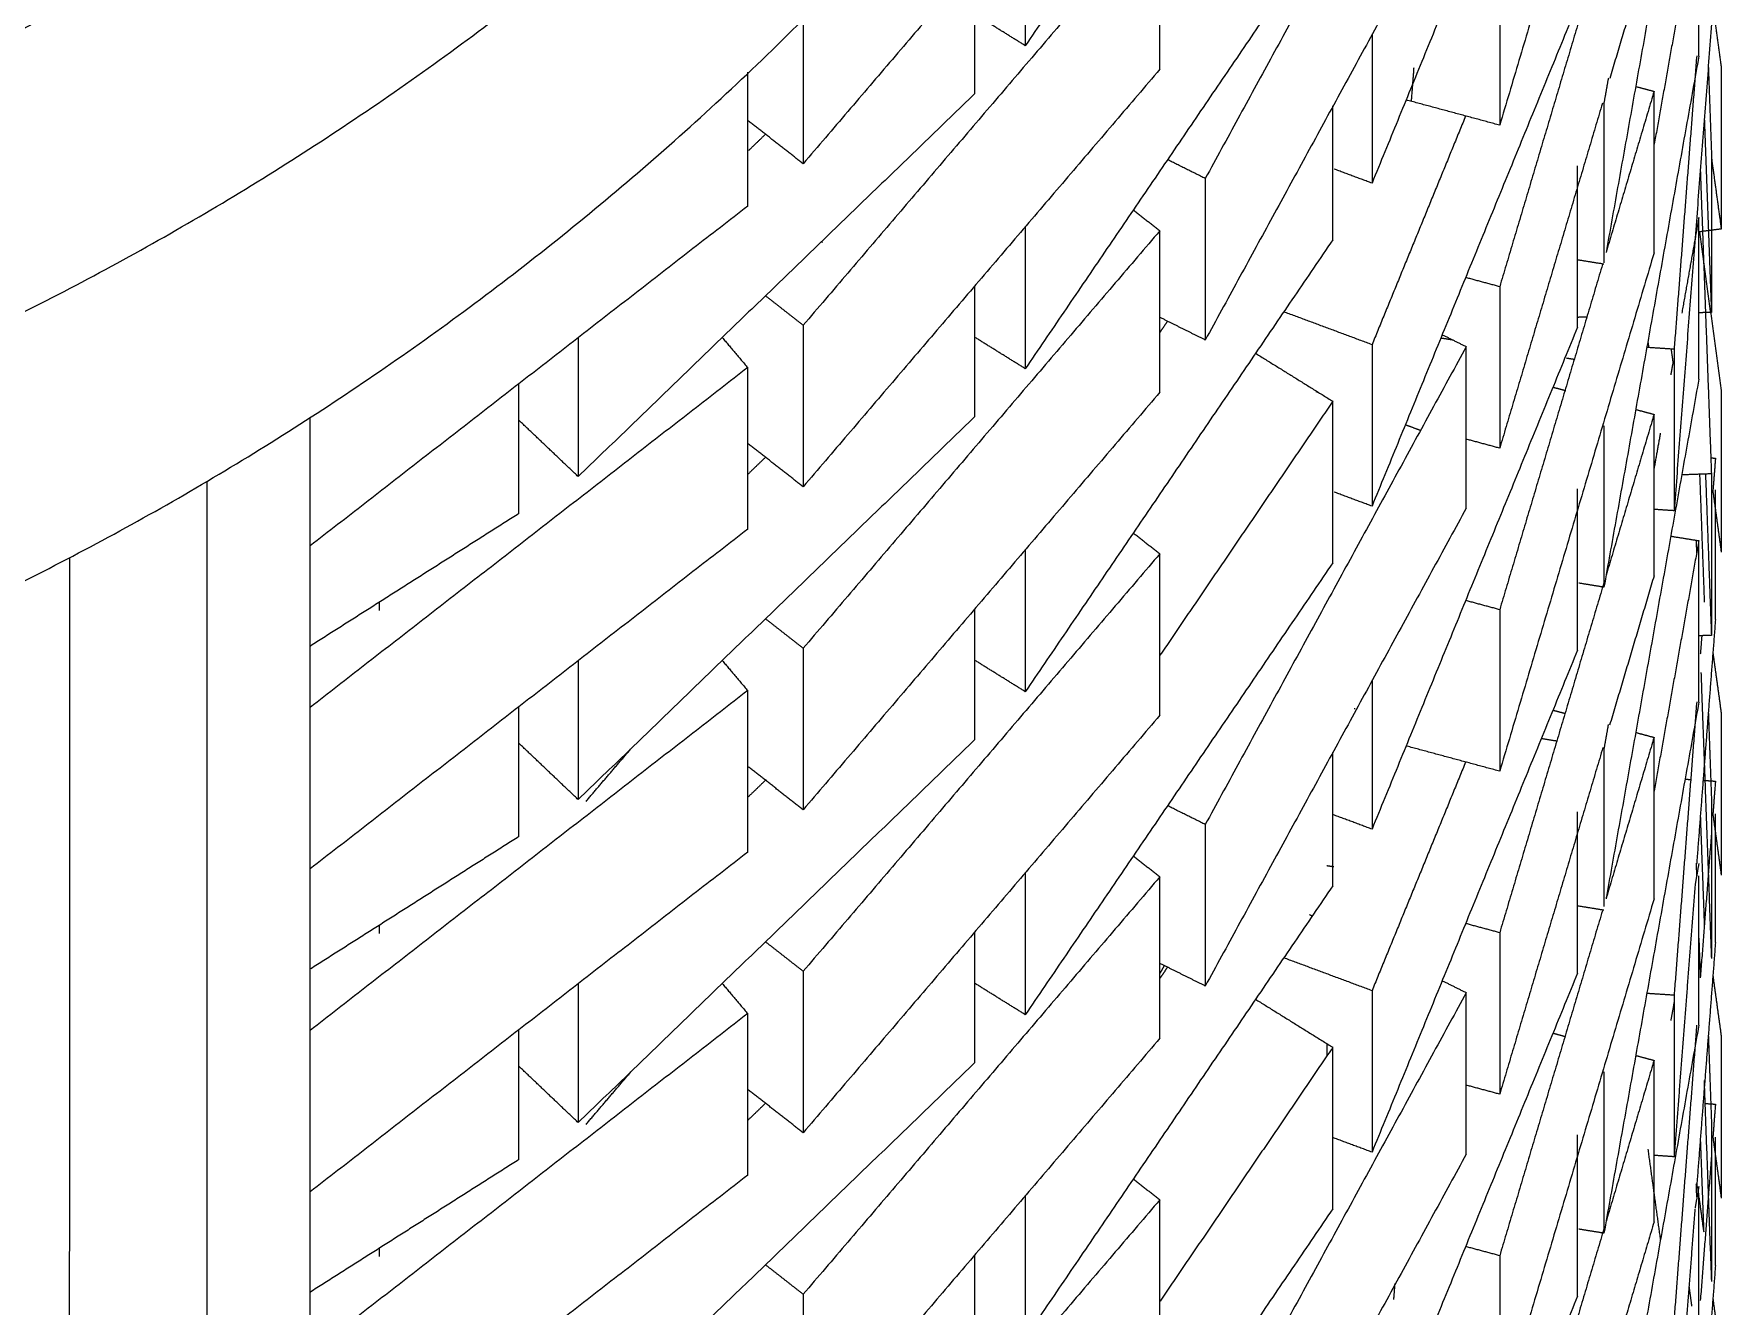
# Model space of a CAD drawing. Header units: centimetres. Extents: x 0 to 19.8, y 0 to 41.5.
# Drawn here: x 18.328 to 18.955, y 13.803 to 14.276 of the extents above; entities that cross this region are included whole.
import ezdxf

# ---------------------------------------------------------------- set-up
doc = ezdxf.new("R2010")
doc.units = ezdxf.units.CM
doc.layers.add('Make2D$Visible$Curves', color=7, linetype='Continuous', true_color=0x000000)

msp = doc.modelspace()

# ---------------------------------------------------------------- linework, layer by layer
at = {"layer": 'Make2D$Visible$Curves', "color": 18, "lineweight": -3, "true_color": 0x000000}
for points, weights, knots in [([(17.09989, 14.32314), (17.62142, 13.87595), (18.25532, 14.14081), (18.94033, 14.42702), (18.94033, 15.16942)], [0.973011863459, 0.839756556667, 1, 0.829045525154, 0.992137350088], [-3.101047, -3.101047, -3.101047, -1.874818, -1.874818, -0.566626, -0.566626, -0.566626]), ([(18.84735, 15.16942), (18.84735, 14.46471), (18.18864, 14.2143), (17.58784, 13.9859), (17.12182, 14.42856)], [0.996320993359, 0.821693940709, 1, 0.834780475099, 0.972589075988], [4.970734, 4.970734, 4.970734, 6.316022, 6.316022, 7.562575, 7.562575, 7.562575]), ([(17.09021, 14.23153), (17.61324, 13.77252), (18.25532, 14.0408), (18.94033, 14.32702), (18.94033, 15.06941)], [0.975929709242, 0.838022816373, 1, 0.829045525154, 0.992137350088], [-3.114314, -3.114314, -3.114314, -1.874818, -1.874818, -0.566626, -0.566626, -0.566626])]:
    msp.add_rational_spline(points, weights, degree=2, knots=knots, dxfattribs=at)
for points, degree in [([(18.81044, 14.43924), (18.75334, 14.35529), (18.69625, 14.27134)], 2), ([(18.92974, 14.43437), (18.90108, 14.33809), (18.87242, 14.24181)], 2), ([(18.90131, 14.40675), (18.86316, 14.31351), (18.82501, 14.22027)], 2), ([(18.86, 14.39954), (18.81155, 14.31077), (18.76309, 14.222)], 2), ([(18.74623, 14.38259), (18.68, 14.30503), (18.61377, 14.22747)], 2), ([(18.94637, 14.38746), (18.92914, 14.291), (18.91192, 14.19454)], 2), ([(18.86, 14.33954), (18.81155, 14.25077), (18.76309, 14.162)], 2), ([(18.94637, 14.32746), (18.93809, 14.28112), (18.92982, 14.23477)], 2), ([(18.94637, 14.26746), (18.94637, 14.29746), (18.94637, 14.32746)], 2), ([(18.74623, 14.32259), (18.68, 14.24503), (18.61377, 14.16747)], 2), ([(18.69625, 14.32406), (18.69625, 14.2977), (18.69625, 14.27134)], 2), ([(18.81044, 14.31924), (18.75334, 14.23529), (18.69625, 14.15134)], 2), ([(18.74623, 14.26259), (18.74623, 14.29259), (18.74623, 14.32259)], 2), ([(18.92974, 14.31437), (18.92153, 14.28677), (18.91331, 14.25917)], 2), ([(18.91055, 14.30989), (18.89148, 14.24585), (18.87242, 14.18181)], 2), ([(18.67753, 14.25356), (18.67753, 14.27785), (18.67753, 14.30214)], 2), ([(18.87242, 14.30181), (18.87242, 14.27181), (18.87242, 14.24181)], 2), ([(18.95254, 14.29811), (18.94486, 14.19834), (18.93719, 14.09857)], 2), ([(18.95072, 14.29213), (18.95271, 14.27768), (18.9547, 14.26323)], 2), ([(18.69625, 14.27134), (18.68689, 14.27716), (18.67753, 14.28299)], 2), ([(18.90131, 14.28675), (18.86316, 14.19351), (18.82501, 14.10027)], 2), ([(18.61377, 14.2811), (18.61377, 14.25429), (18.61377, 14.22747)], 2), ([(18.82501, 14.27546), (18.82501, 14.24786), (18.82501, 14.22027)], 2), ([(18.83966, 14.25064), (18.84014, 14.25697), (18.84063, 14.2633)], 2), ([(18.94637, 14.26746), (18.92875, 14.16882), (18.91114, 14.07017)], 2), ([(18.94557, 14.26752), (18.94138, 14.21305), (18.93719, 14.15857)], 2), ([(18.94989, 14.26366), (18.95046, 14.24797), (18.95103, 14.23228)], 2), ([(18.9547, 14.26323), (18.9547, 14.23323), (18.9547, 14.20323)], 2), ([(18.59316, 14.21174), (18.59316, 14.2366), (18.59316, 14.26147)], 2), ([(18.74623, 14.26259), (18.68, 14.18503), (18.61377, 14.10747)], 2), ([(18.91277, 14.25933), (18.91196, 14.25475), (18.91114, 14.25017)], 2), ([(18.67753, 14.25356), (18.60388, 14.18241), (18.53022, 14.11126)], 2), ([(18.87242, 14.24181), (18.85504, 14.2465), (18.83766, 14.25118)], 2), ([(18.92974, 14.25437), (18.92084, 14.22445), (18.91193, 14.19452)], 2), ([(18.9231, 14.25616), (18.92642, 14.25527), (18.92974, 14.25437)], 2), ([(18.92974, 14.19437), (18.92974, 14.22437), (18.92974, 14.25437)], 2), ([(18.81044, 14.19924), (18.81044, 14.22413), (18.81044, 14.24902)], 2), ([(18.85977, 14.24522), (18.84239, 14.20274), (18.82501, 14.16027)], 2), ([(18.91056, 14.24993), (18.89149, 14.18587), (18.87242, 14.12181)], 2), ([(18.91114, 14.25017), (18.91114, 14.22045), (18.91114, 14.19073)], 2), ([(18.9484, 14.24433), (18.94972, 14.2083), (18.95103, 14.17228)], 2), ([(18.61377, 14.22747), (18.60347, 14.23554), (18.59316, 14.24361)], 2), ([(18.59976, 14.23844), (18.59663, 14.23541), (18.5935, 14.23239)], 2), ([(18.95103, 14.23228), (18.95103, 14.20228), (18.95103, 14.17228)], 2), ([(18.76309, 14.222), (18.75608, 14.22549), (18.74906, 14.22899)], 2), ([(18.82501, 14.22027), (18.81799, 14.22288), (18.81096, 14.2255)], 2), ([(18.90131, 14.16675), (18.90131, 14.19675), (18.90131, 14.22675)], 2), ([(18.95103, 14.22987), (18.95287, 14.21655), (18.9547, 14.20323)], 2), ([(18.76309, 14.222), (18.76309, 14.192), (18.76309, 14.162)], 2), ([(18.94691, 14.225), (18.94897, 14.16864), (18.95103, 14.11228)], 2), ([(18.59316, 14.21174), (18.51193, 14.14863), (18.43069, 14.08551)], 2), ([(18.73636, 14.21032), (18.74129, 14.20645), (18.74623, 14.20259)], 2), ([(18.94637, 14.20746), (18.9432, 14.18971), (18.94003, 14.17197)], 2), ([(18.94637, 14.14746), (18.94637, 14.17746), (18.94637, 14.20746)], 2), ([(18.74623, 14.20259), (18.68, 14.12503), (18.61377, 14.04747)], 2), ([(18.69625, 14.20423), (18.69625, 14.17809), (18.69625, 14.15196)], 2), ([(18.74623, 14.14259), (18.74623, 14.17259), (18.74623, 14.20259)], 2), ([(18.9547, 14.20323), (18.95065, 14.20271), (18.94659, 14.20218)], 2), ([(18.94659, 14.20218), (18.95064, 14.17271), (18.9547, 14.14323)], 2), ([(18.62097, 14.19818), (18.62073, 14.19833), (18.6205, 14.19847)], 2), ([(18.81044, 14.19924), (18.75334, 14.11529), (18.69625, 14.03134)], 2), ([(18.92974, 14.19437), (18.90108, 14.09809), (18.87242, 14.00181)], 2), ([(18.91061, 14.1901), (18.89151, 14.12595), (18.87242, 14.06181)], 2), ([(18.91114, 14.19017), (18.90628, 14.19095), (18.90142, 14.19173)], 2), ([(18.67753, 14.13356), (18.67753, 14.15785), (18.67753, 14.18214)], 2), ([(18.87242, 14.18181), (18.86609, 14.18351), (18.85977, 14.18522)], 2), ([(18.87242, 14.18181), (18.87242, 14.15181), (18.87242, 14.12181)], 2), ([(18.61377, 14.16747), (18.60677, 14.17295), (18.59976, 14.17844)], 2), ([(18.74911, 14.16906), (18.74767, 14.16694), (18.74623, 14.16482)], 2), ([(18.76309, 14.162), (18.75472, 14.16617), (18.74635, 14.17034)], 2), ([(18.82501, 14.16027), (18.80862, 14.16637), (18.79224, 14.17247)], 2), ([(18.90479, 14.17054), (18.90305, 14.17048), (18.90132, 14.17041)], 2), ([(18.95103, 14.17228), (18.9488, 14.1722), (18.94656, 14.17211)], 2), ([(18.53022, 14.16284), (18.53022, 14.13705), (18.53022, 14.11126)], 2), ([(18.58371, 14.16293), (18.58844, 14.15733), (18.59316, 14.15174)], 2), ([(18.61377, 14.16747), (18.61377, 14.13747), (18.61377, 14.10747)], 2), ([(18.69625, 14.15134), (18.68689, 14.15716), (18.67753, 14.16299)], 2), ([(18.90131, 14.16675), (18.86316, 14.07351), (18.82501, 13.98027)], 2), ([(18.85059, 14.16279), (18.85278, 14.16244), (18.85496, 14.16209)], 2), ([(18.85108, 14.16399), (18.85554, 14.16177), (18.86, 14.15954)], 2), ([(18.86, 14.15954), (18.81155, 14.07077), (18.76309, 13.982)], 2), ([(18.782, 14.15693), (18.79622, 14.14808), (18.81044, 14.13924)], 2), ([(18.82501, 14.16027), (18.82501, 14.13027), (18.82501, 14.10027)], 2), ([(18.86, 14.09954), (18.86, 14.12954), (18.86, 14.15954)], 2), ([(18.93719, 14.15857), (18.93215, 14.1589), (18.92712, 14.15924)], 2), ([(18.92743, 14.16143), (18.92758, 14.16031), (18.92774, 14.1592)], 2), ([(18.93607, 14.15864), (18.93641, 14.15614), (18.93676, 14.15363)], 2), ([(18.93719, 14.15857), (18.93719, 14.12857), (18.93719, 14.09857)], 2), ([(18.59316, 14.15174), (18.51193, 14.08863), (18.43069, 14.02551)], 2), ([(18.59316, 14.09174), (18.59316, 14.12174), (18.59316, 14.15174)], 2), ([(18.89726, 14.15532), (18.8987, 14.15509), (18.90015, 14.15486)], 2), ([(18.93676, 14.15363), (18.93635, 14.15135), (18.93594, 14.14908)], 2), ([(18.50814, 14.09749), (18.50814, 14.12159), (18.50814, 14.14569)], 2), ([(18.89221, 14.14449), (18.89458, 14.14385), (18.89695, 14.14321)], 2), ([(18.94637, 14.14746), (18.92913, 14.05095), (18.9119, 13.95443)], 2), ([(18.74623, 14.14259), (18.68, 14.06503), (18.61377, 13.98747)], 2), ([(18.81044, 14.13924), (18.77835, 14.09206), (18.74627, 14.04488)], 2), ([(18.80417, 14.14292), (18.8046, 14.14276), (18.80502, 14.1426)], 2), ([(18.81044, 14.07924), (18.81044, 14.10924), (18.81044, 14.13924)], 2), ([(18.9547, 14.14323), (18.9547, 14.11323), (18.9547, 14.08323)], 2), ([(18.43069, 12.40551), (18.43069, 13.26934), (18.43069, 14.13317)], 2), ([(18.53022, 14.11126), (18.51918, 14.12175), (18.50814, 14.13225)], 2), ([(18.67753, 14.13356), (18.60388, 14.06241), (18.53022, 13.99126)], 2), ([(18.92974, 14.13437), (18.92083, 14.10444), (18.91192, 14.07451)], 2), ([(18.92293, 14.13621), (18.92634, 14.13529), (18.92974, 14.13437)], 2), ([(18.92974, 14.07437), (18.92974, 14.10437), (18.92974, 14.13437)], 2), ([(18.83742, 14.13054), (18.84023, 14.1295), (18.84303, 14.12845)], 2), ([(18.87242, 14.12181), (18.86621, 14.12348), (18.86, 14.12516)], 2), ([(18.91114, 14.13017), (18.91114, 14.10017), (18.91114, 14.07017)], 2), ([(18.93207, 14.12736), (18.93091, 14.1209), (18.92976, 14.11444)], 2), ([(18.61377, 14.10747), (18.60347, 14.11554), (18.59316, 14.12361)], 2), ([(18.59976, 14.11844), (18.59647, 14.11525), (18.59317, 14.11207)], 2), ([(18.95114, 14.1182), (18.95184, 14.11816), (18.95254, 14.11811)], 2), ([(18.95254, 14.11811), (18.95208, 14.11221), (18.95163, 14.1063)], 2), ([(18.39249, 12.37325), (18.39249, 13.24141), (18.39249, 14.10956)], 2), ([(18.90131, 14.04675), (18.90131, 14.07675), (18.90131, 14.10675)], 2), ([(18.95103, 14.11228), (18.94554, 14.11208), (18.94006, 14.11187)], 2), ([(18.94665, 14.11212), (18.94752, 14.08833), (18.94839, 14.06455)], 2), ([(18.94884, 14.11231), (18.94994, 14.0823), (18.95103, 14.05228)], 2), ([(18.95103, 14.11228), (18.95103, 14.08228), (18.95103, 14.05228)], 2), ([(18.95153, 14.10623), (18.95312, 14.09473), (18.9547, 14.08323)], 2), ([(18.95254, 14.05811), (18.95254, 14.08221), (18.95254, 14.1063)], 2), ([(18.82501, 14.10027), (18.81799, 14.10288), (18.81096, 14.1055)], 2), ([(18.50814, 14.09749), (18.46947, 14.07291), (18.4308, 14.04832)], 2), ([(18.86, 14.09954), (18.81155, 14.01077), (18.76309, 13.922)], 2), ([(18.93719, 14.09857), (18.93359, 14.09881), (18.93, 14.09905)], 2), ([(18.59316, 14.09174), (18.51193, 14.02863), (18.43069, 13.96551)], 2), ([(18.73641, 14.09028), (18.74132, 14.08644), (18.74623, 14.08259)], 2), ([(18.94637, 14.08746), (18.93806, 14.04091), (18.92974, 13.99436)], 2), ([(18.93596, 14.08913), (18.94117, 14.08829), (18.94637, 14.08746)], 2), ([(18.94535, 14.08762), (18.94544, 14.08519), (18.94553, 14.08276)], 2), ([(18.94637, 14.02746), (18.94637, 14.05746), (18.94637, 14.08746)], 2), ([(18.3413, 14.08111), (18.3412, 13.51729), (18.34109, 12.95347), (18.34099, 12.38965)], 3), ([(18.74623, 14.08259), (18.68, 14.00503), (18.61377, 13.92747)], 2), ([(18.69625, 14.08406), (18.69625, 14.0577), (18.69625, 14.03134)], 2), ([(18.74623, 14.02259), (18.74623, 14.05259), (18.74623, 14.08259)], 2), ([(18.81044, 14.07924), (18.75334, 13.99529), (18.69625, 13.91134)], 2), ([(18.91114, 14.07187), (18.89178, 14.00684), (18.87242, 13.94181)], 2), ([(18.91114, 14.07017), (18.90646, 14.07092), (18.90179, 14.07167)], 2), ([(18.92974, 14.07437), (18.9215, 14.04667), (18.91325, 14.01897)], 2), ([(18.45629, 14.06453), (18.45629, 14.06303), (18.45629, 14.06154)], 2), ([(18.87242, 14.06181), (18.86617, 14.06349), (18.85993, 14.06518)], 2), ([(18.61377, 14.04747), (18.60677, 14.05295), (18.59976, 14.05844)], 2), ([(18.67753, 14.01356), (18.67753, 14.03785), (18.67753, 14.06214)], 2), ([(18.87242, 14.06181), (18.87242, 14.03181), (18.87242, 14.00181)], 2), ([(18.95254, 14.05811), (18.94905, 14.01282), (18.94557, 13.96752)], 2), ([(18.95103, 14.05228), (18.9487, 14.05219), (18.94637, 14.05211)], 2), ([(18.94746, 14.05215), (18.9472, 14.04871), (18.94693, 14.04527)], 2), ([(18.61377, 14.04747), (18.61377, 14.01747), (18.61377, 13.98747)], 2), ([(18.90131, 14.04675), (18.86316, 13.95351), (18.82501, 13.86027)], 2), ([(18.95156, 14.04605), (18.95313, 14.03464), (18.9547, 14.02323)], 2), ([(18.53022, 14.04284), (18.53022, 14.01705), (18.53022, 13.99126)], 2), ([(18.58371, 14.04293), (18.58844, 14.03733), (18.59316, 14.03174)], 2), ([(18.69625, 14.03134), (18.68689, 14.03716), (18.67753, 14.04299)], 2), ([(18.94715, 14.03845), (18.94909, 13.98537), (18.95103, 13.93228)], 2), ([(18.59316, 14.03174), (18.51193, 13.96863), (18.43069, 13.90551)], 2), ([(18.59316, 13.97174), (18.59316, 14.00174), (18.59316, 14.03174)], 2), ([(18.82501, 14.03544), (18.82501, 14.00785), (18.82501, 13.98027)], 2), ([(18.50814, 13.97749), (18.50814, 14.00159), (18.50814, 14.02569)], 2), ([(18.81869, 14.02497), (18.81855, 14.02499), (18.81841, 14.02501)], 2), ([(18.94637, 14.02746), (18.92875, 13.92882), (18.91114, 13.83017)], 2), ([(18.94557, 14.02752), (18.94138, 13.97305), (18.93719, 13.91857)], 2), ([(18.74623, 14.02259), (18.68, 13.94503), (18.61377, 13.86747)], 2), ([(18.89243, 14.02443), (18.89455, 14.02386), (18.89667, 14.02329)], 2), ([(18.91274, 14.01913), (18.91194, 14.01465), (18.91114, 14.01017)], 2), ([(18.94989, 14.02366), (18.95046, 14.00797), (18.95103, 13.99228)], 2), ([(18.9547, 14.02323), (18.9547, 13.99323), (18.9547, 13.96323)], 2), ([(18.53022, 13.99126), (18.51918, 14.00175), (18.50814, 14.01225)], 2), ([(18.67753, 14.01356), (18.60388, 13.94241), (18.53022, 13.87126)], 2), ([(18.8938, 14.01294), (18.89084, 14.01342), (18.88788, 14.01389)], 2), ([(18.92974, 14.01437), (18.92088, 13.98459), (18.91201, 13.95481)], 2), ([(18.92321, 14.01613), (18.92648, 14.01525), (18.92974, 14.01437)], 2), ([(18.92974, 13.95437), (18.92974, 13.98437), (18.92974, 14.01437)], 2), ([(18.53312, 13.99061), (18.54151, 14.00044), (18.54989, 14.01026)], 2), ([(18.81044, 13.95924), (18.81044, 13.98399), (18.81044, 14.00874)], 2), ([(18.87242, 14.00181), (18.85519, 14.00645), (18.83797, 14.0111)], 2), ([(18.91075, 14.01059), (18.89159, 13.9462), (18.87242, 13.88181)], 2), ([(18.91114, 14.01017), (18.91101, 14.01019), (18.91088, 14.01021)], 2), ([(18.91114, 14.01017), (18.91114, 13.98084), (18.91114, 13.95151)], 2), ([(18.61377, 13.98747), (18.60359, 13.99544), (18.59342, 14.00341)], 2), ([(18.85977, 14.00522), (18.84239, 13.96274), (18.82501, 13.92027)], 2), ([(18.60004, 13.9987), (18.59665, 13.99543), (18.59325, 13.99215)], 2), ([(18.94152, 13.99884), (18.94257, 13.99877), (18.94362, 13.9987)], 2), ([(18.94794, 13.99842), (18.95024, 13.99826), (18.95254, 13.99811)], 2), ([(18.95254, 13.99811), (18.95206, 13.99196), (18.95159, 13.98582)], 2), ([(18.76309, 13.982), (18.75608, 13.98549), (18.74906, 13.98899)], 2), ([(18.95103, 13.99228), (18.95103, 13.96228), (18.95103, 13.93228)], 2), ([(18.76309, 13.982), (18.76309, 13.952), (18.76309, 13.922)], 2), ([(18.82501, 13.98027), (18.81783, 13.98294), (18.81065, 13.98562)], 2), ([(18.90131, 13.92675), (18.90131, 13.95675), (18.90131, 13.98675)], 2), ([(18.94691, 13.985), (18.94766, 13.96466), (18.9484, 13.94433)], 2), ([(18.95153, 13.98623), (18.95312, 13.97473), (18.9547, 13.96323)], 2), ([(18.95254, 13.93811), (18.95254, 13.96204), (18.95254, 13.98598)], 2), ([(18.50814, 13.97749), (18.46956, 13.95296), (18.43097, 13.92843)], 2), ([(18.95103, 13.97857), (18.94897, 13.95178), (18.94691, 13.925)], 2), ([(18.59316, 13.97174), (18.51193, 13.90863), (18.43069, 13.84551)], 2), ([(18.73636, 13.97032), (18.74129, 13.96645), (18.74623, 13.96259)], 2), ([(18.74623, 13.96259), (18.68, 13.88503), (18.61377, 13.80747)], 2), ([(18.69625, 13.96406), (18.69625, 13.9377), (18.69625, 13.91134)], 2), ([(18.74623, 13.90259), (18.74623, 13.93259), (18.74623, 13.96259)], 2), ([(18.81082, 13.96623), (18.80954, 13.96643), (18.80827, 13.96663)], 2), ([(18.94637, 13.96746), (18.94566, 13.96349), (18.94495, 13.95952)], 2), ([(18.94535, 13.96758), (18.94544, 13.96525), (18.94553, 13.96291)], 2), ([(18.94637, 13.90746), (18.94637, 13.9352), (18.94637, 13.96294)], 2), ([(18.81044, 13.95924), (18.75334, 13.87529), (18.69625, 13.79134)], 2), ([(18.94495, 13.95952), (18.94107, 13.90905), (18.93719, 13.85857)], 2), ([(18.92974, 13.95437), (18.90108, 13.85809), (18.87242, 13.76181)], 2), ([(18.91057, 13.94996), (18.89149, 13.88589), (18.87242, 13.82181)], 2), ([(18.91114, 13.95017), (18.90623, 13.95095), (18.90133, 13.95174)], 2), ([(18.45629, 13.94433), (18.45629, 13.94294), (18.45629, 13.94154)], 2), ([(18.8018, 13.94855), (18.80231, 13.94829), (18.80282, 13.94804)], 2), ([(18.87242, 13.94181), (18.86622, 13.94348), (18.86003, 13.94515)], 2), ([(18.61377, 13.92747), (18.60677, 13.93295), (18.59976, 13.93844)], 2), ([(18.67753, 13.89356), (18.67753, 13.91785), (18.67753, 13.94214)], 2), ([(18.87242, 13.94181), (18.87242, 13.91181), (18.87242, 13.88181)], 2), ([(18.95254, 13.93811), (18.94905, 13.89282), (18.94557, 13.84752)], 2), ([(18.94637, 13.93982), (18.94664, 13.93241), (18.94691, 13.925)], 2), ([(18.82501, 13.92027), (18.80869, 13.92635), (18.79237, 13.93242)], 2), ([(18.61377, 13.92747), (18.61377, 13.89747), (18.61377, 13.86747)], 2), ([(18.76309, 13.922), (18.75466, 13.9262), (18.74623, 13.9304)], 2), ([(18.74906, 13.92899), (18.74767, 13.92694), (18.74628, 13.92489)], 2), ([(18.7465, 13.92699), (18.74721, 13.92829), (18.74792, 13.92959)], 2), ([(18.90131, 13.92675), (18.86316, 13.83351), (18.82501, 13.74027)], 2), ([(18.95159, 13.92582), (18.95314, 13.91453), (18.9547, 13.90323)], 2), ([(18.53022, 13.92284), (18.53022, 13.89705), (18.53022, 13.87126)], 2), ([(18.58371, 13.92293), (18.58844, 13.91733), (18.59316, 13.91174)], 2), ([(18.69625, 13.91134), (18.68689, 13.91716), (18.67753, 13.92299)], 2), ([(18.86, 13.91954), (18.81155, 13.83077), (18.76309, 13.742)], 2), ([(18.82501, 13.92027), (18.82501, 13.89027), (18.82501, 13.86027)], 2), ([(18.85108, 13.92399), (18.85554, 13.92177), (18.86, 13.91954)], 2), ([(18.86, 13.85954), (18.86, 13.88954), (18.86, 13.91954)], 2), ([(18.93719, 13.91857), (18.93212, 13.91891), (18.92705, 13.91924)], 2), ([(18.93719, 13.91857), (18.93719, 13.88857), (18.93719, 13.85857)], 2), ([(18.78176, 13.91708), (18.7961, 13.90816), (18.81044, 13.89924)], 2), ([(18.93722, 13.91621), (18.93659, 13.91267), (18.93595, 13.90913)], 2), ([(18.59316, 13.91174), (18.51193, 13.84863), (18.43069, 13.78551)], 2), ([(18.50814, 13.85749), (18.50814, 13.88159), (18.50814, 13.90569)], 2), ([(18.59316, 13.85174), (18.59316, 13.88174), (18.59316, 13.91174)], 2), ([(18.94637, 13.90746), (18.92877, 13.8089), (18.91117, 13.71034)], 2), ([(18.94556, 13.90743), (18.94137, 13.853), (18.93719, 13.79857)], 2), ([(18.74623, 13.90259), (18.68, 13.82503), (18.61377, 13.74747)], 2), ([(18.80827, 13.90058), (18.80827, 13.89832), (18.80827, 13.89605)], 2), ([(18.89221, 13.90449), (18.89447, 13.90388), (18.89674, 13.90327)], 2), ([(18.94989, 13.90366), (18.95046, 13.88797), (18.95103, 13.87228)], 2), ([(18.9547, 13.90323), (18.9547, 13.87323), (18.9547, 13.84323)], 2), ([(18.67753, 13.89356), (18.60388, 13.82241), (18.53022, 13.75126)], 2), ([(18.81003, 13.89863), (18.77818, 13.8518), (18.74632, 13.80496)], 2), ([(18.81044, 13.83924), (18.81044, 13.86924), (18.81044, 13.89924)], 2), ([(18.92974, 13.89437), (18.92083, 13.86443), (18.91192, 13.83449)], 2), ([(18.92306, 13.89617), (18.9264, 13.89527), (18.92974, 13.89437)], 2), ([(18.92974, 13.83437), (18.92974, 13.86437), (18.92974, 13.89437)], 2), ([(18.53022, 13.87126), (18.51918, 13.88175), (18.50814, 13.89225)], 2), ([(18.53312, 13.87061), (18.54157, 13.88051), (18.55002, 13.89041)], 2), ([(18.91114, 13.89017), (18.91114, 13.86017), (18.91114, 13.83017)], 2), ([(18.9483, 13.88694), (18.94967, 13.84961), (18.95103, 13.81228)], 2), ([(18.61377, 13.86747), (18.60347, 13.87554), (18.59316, 13.88361)], 2), ([(18.87242, 13.88181), (18.86621, 13.88348), (18.86, 13.88516)], 2), ([(18.59983, 13.8785), (18.59651, 13.87529), (18.59319, 13.87209)], 2), ([(18.94852, 13.87838), (18.95053, 13.87824), (18.95254, 13.87811)], 2), ([(18.95254, 13.87811), (18.95206, 13.87196), (18.95159, 13.86582)], 2), ([(18.95103, 13.87228), (18.95103, 13.84228), (18.95103, 13.81228)], 2), ([(18.82501, 13.86027), (18.81773, 13.86298), (18.81044, 13.8657)], 2), ([(18.90131, 13.85902), (18.90131, 13.86288), (18.90131, 13.86675)], 2), ([(18.94691, 13.865), (18.94754, 13.84786), (18.94817, 13.83072)], 2), ([(18.95156, 13.86607), (18.95313, 13.85465), (18.9547, 13.84323)], 2), ([(18.95254, 13.81811), (18.95254, 13.84196), (18.95254, 13.86582)], 2), ([(18.50814, 13.85749), (18.46945, 13.83289), (18.43075, 13.80829)], 2), ([(18.86, 13.85954), (18.81155, 13.77077), (18.76309, 13.682)], 2), ([(18.90131, 13.80675), (18.90131, 13.83281), (18.90131, 13.85887)], 2), ([(18.92743, 13.86143), (18.92974, 13.84465), (18.93205, 13.82786)], 2), ([(18.93719, 13.85857), (18.93359, 13.85881), (18.93, 13.85905)], 2), ([(18.95105, 13.85881), (18.94899, 13.83196), (18.94692, 13.80512)], 2), ([(18.59316, 13.85174), (18.51193, 13.78863), (18.43069, 13.72551)], 2), ([(18.73636, 13.85032), (18.74129, 13.84645), (18.74623, 13.84259)], 2), ([(18.69625, 13.84406), (18.69625, 13.8177), (18.69625, 13.79134)], 2), ([(18.94637, 13.84746), (18.94566, 13.84349), (18.94495, 13.83952)], 2), ([(18.94532, 13.84857), (18.94541, 13.84615), (18.9455, 13.84373)], 2), ([(18.94585, 13.84757), (18.94609, 13.84577), (18.94634, 13.84397)], 2), ([(18.94637, 13.78746), (18.94637, 13.81568), (18.94637, 13.84391)], 2), ([(18.94644, 13.84326), (18.94731, 13.83697), (18.94817, 13.83067)], 2), ([(18.74623, 13.84259), (18.68, 13.76503), (18.61377, 13.68747)], 2), ([(18.81044, 13.83924), (18.75334, 13.75529), (18.69625, 13.67134)], 2), ([(18.74623, 13.78259), (18.74623, 13.81259), (18.74623, 13.84259)], 2), ([(18.94492, 13.83912), (18.94105, 13.78884), (18.93719, 13.73857)], 2), ([(18.91114, 13.83187), (18.89178, 13.76684), (18.87242, 13.70181)], 2), ([(18.91114, 13.83017), (18.90645, 13.83092), (18.90176, 13.83167)], 2), ([(18.92974, 13.83437), (18.92083, 13.80441), (18.91191, 13.77446)], 2), ([(18.45629, 13.82453), (18.45629, 13.82303), (18.45629, 13.82154)], 2), ([(18.87242, 13.82181), (18.86609, 13.82351), (18.85977, 13.82522)], 2), ([(18.61377, 13.80747), (18.60677, 13.81295), (18.59976, 13.81844)], 2), ([(18.67753, 13.77356), (18.67753, 13.79785), (18.67753, 13.82214)], 2), ([(18.87242, 13.82181), (18.87242, 13.79181), (18.87242, 13.76181)], 2), ([(18.95254, 13.81811), (18.94905, 13.77282), (18.94557, 13.72752)], 2), ([(18.61377, 13.80747), (18.61377, 13.77747), (18.61377, 13.74747)], 2), ([(18.90131, 13.80675), (18.86316, 13.71351), (18.82501, 13.62027)], 2), ([(18.83311, 13.8055), (18.83334, 13.80852), (18.83357, 13.81154)], 2), ([(18.94271, 13.81037), (18.94321, 13.80672), (18.94371, 13.80306)], 2), ([(18.95159, 13.80582), (18.95314, 13.79453), (18.9547, 13.78323)], 2)]:
    msp.add_open_spline(points, degree=degree, dxfattribs=at)

doc.saveas('drawing.dxf')
